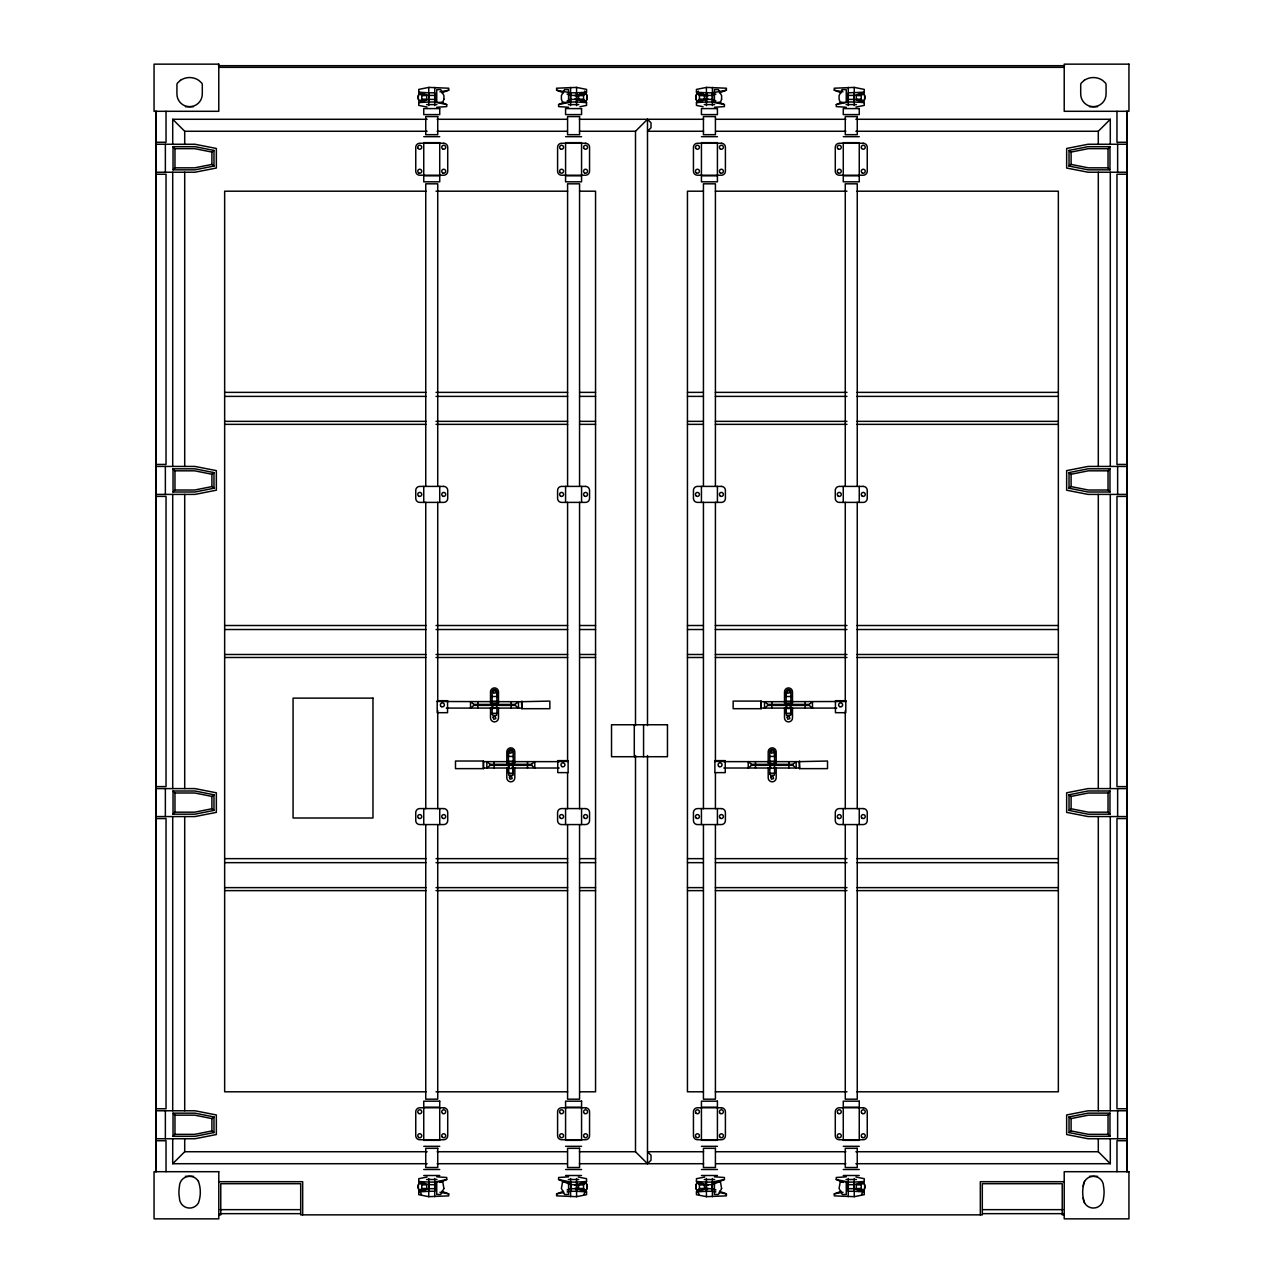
<?xml version="1.0" encoding="UTF-8"?>
<svg xmlns="http://www.w3.org/2000/svg" width="1283" height="1283" viewBox="0 0 1283 1283"><rect width="100%" height="100%" fill="white"/><g stroke="black" fill="none" stroke-linecap="round" stroke-linejoin="round"><path stroke-width="1.5" d="M427.127 1163.713L172.708 1163.713L172.708 1138.743M172.708 1110.773L172.708 816.565M172.708 788.596L172.708 494.404M172.708 466.435L172.708 172.227M172.708 144.257L172.708 119.287L427.127 119.287M496.906 712.883L496.601 715.289L493.105 715.577L492.111 712.883M493.105 705.393L492.111 708.505L496.906 708.088M492.095 704.399L492.095 701.288L496.89 701.288L496.89 704.399L496.89 691.906A2.39 2.39 0 0 0 494.5 689.516A2.39 2.39 0 0 0 492.095 691.906L492.095 696.91M496.89 696.91L496.89 691.906M508.405 768.02L509.415 765.326M513.216 756.842L513.216 751.838A2.39 2.39 0 0 0 510.81 749.448A2.39 2.39 0 0 0 508.421 751.838L508.421 764.331L508.421 761.22L513.216 761.22L513.216 764.331M508.405 766.32L508.709 775.221L512.911 775.221L513.2 768.437L508.405 768.437L508.405 773.232L513.2 773.232M513.2 768.02L512.206 765.326M513.216 761.637L513.216 756.425L508.421 756.425M774.595 772.815L774.291 775.221L770.794 775.509L769.8 772.815M770.794 765.326L769.8 768.437L774.595 768.02M769.784 764.331L769.784 761.22L774.579 761.22L774.579 764.331L774.579 751.838A2.39 2.39 0 0 0 772.19 749.448A2.39 2.39 0 0 0 769.784 751.838L769.784 756.842M774.579 756.842L774.579 751.838M786.094 708.088L787.104 705.393M790.905 696.91L790.905 691.906A2.39 2.39 0 0 0 788.5 689.516A2.39 2.39 0 0 0 786.11 691.906L786.11 704.399L786.11 701.288L790.905 701.288L790.905 704.399M786.094 706.388L786.399 715.289L790.601 715.289L790.889 708.505L786.094 708.505L786.094 713.3L790.889 713.3M790.889 708.088L789.895 705.393M790.905 701.705L790.905 696.493L786.11 696.493M427.079 107.05L418.755 105.398L418.755 102.592L428.747 101.999L428.747 92.809L418.755 92.2L418.755 89.409L428.747 87.404L448.713 88.206L448.713 90.211L441.721 92.809M568.577 107.259L558.586 106.585L558.586 104.597L570.582 101.999L570.582 92.809L556.597 90.211L556.597 88.206L576.58 87.404L586.556 89.409L586.556 92.2L576.58 95.407L570.582 95.407L567.086 94.108M586.556 92.2L576.58 92.809L576.58 101.999L586.556 102.592L586.556 105.398L579.9 106.73M703.1 106.73L696.444 105.398L696.444 102.592L706.42 101.999L707.222 94.605L706.42 92.809L696.444 92.2L696.444 89.409L706.42 87.404L726.403 88.206L726.403 90.211L719.41 92.809M726.403 90.211L712.418 92.809L712.418 101.999L724.414 104.597L724.414 106.585L714.423 107.259M846.267 107.259L836.275 106.585L836.275 104.597L848.271 101.999L848.271 92.809L864.245 92.2L864.245 89.409L854.253 87.404L834.287 88.206L834.287 90.211L841.279 92.809M854.253 92.809L854.253 101.999L864.245 102.592L864.245 105.398L855.921 107.05M441.721 1191.282L448.713 1193.88L448.713 1195.868L428.747 1196.67L418.755 1194.681L418.755 1191.875L428.747 1191.282L428.747 1182.092L418.755 1181.499L418.755 1178.692L427.079 1177.024M436.733 1176.832L446.725 1177.489L446.725 1179.494L434.729 1182.092L434.729 1191.282L428.747 1191.282M567.086 1191.923L570.582 1191.282L571.384 1189.485L570.582 1182.092L558.586 1179.494L558.586 1177.489L568.577 1176.832M578.232 1177.024L586.556 1178.692L586.556 1181.499L576.58 1182.092L576.58 1191.282L586.556 1191.875L586.556 1194.681L576.58 1196.67L556.597 1195.868L556.597 1193.88L563.59 1191.282M719.41 1191.282L726.403 1193.88L726.403 1195.868L706.42 1196.67L696.444 1194.681L696.444 1191.875L706.42 1191.282L706.42 1182.092L696.444 1181.499L696.444 1178.692L704.768 1177.024M714.423 1176.832L724.414 1177.489L724.414 1179.494L712.418 1182.092L711.616 1189.485L712.418 1191.282L715.914 1191.923M855.921 1177.024L864.245 1178.692L864.245 1181.499L854.253 1182.092L854.253 1191.282L864.245 1191.875L864.245 1194.681L854.253 1196.67L834.287 1195.868L834.287 1193.88L841.279 1191.282M419.91 92.601L418.354 95.6L418.354 99.192L420.022 102.399L426.742 99.192L426.742 95.6L421.754 95.6L419.557 93.306A6.511 6.511 0 0 0 419.557 101.501L426.742 99.192L421.754 99.192L419.557 101.501M698.385 91.109L696.044 95.6L696.044 99.192L697.695 102.399L704.431 99.192L704.431 95.6L701.801 92.601M583.845 1194.473L586.956 1188.491L586.956 1184.883L585.305 1181.691L578.569 1184.883L578.569 1188.491M861.535 1194.473L864.646 1188.491L864.646 1184.883L862.978 1181.691L857.942 1184.097M521.475 701.705L549.846 701.095L549.846 708.697L521.876 708.697L521.475 701.705L437.198 701.496M483.434 768.629L483.434 761.027L455.481 761.027L455.481 768.629L483.434 768.629L483.434 761.027M761.124 708.697L761.124 701.095L733.154 701.095L733.154 708.697L761.124 708.697L761.124 701.095M799.165 761.637L827.519 761.027L827.519 768.629L799.566 768.629L799.165 761.637L774.13 761.637M584.615 91.109L586.956 95.6L586.956 99.192L585.305 102.399L578.569 99.192L578.569 95.6L581.199 92.601M424.112 1191.474L426.742 1188.491L426.742 1184.883L421.754 1184.883L419.557 1182.589A6.511 6.511 0 0 0 419.557 1190.784L426.742 1188.491L421.754 1188.491L419.557 1190.784M585.77 101.501L583.573 99.192L583.573 95.6L585.77 93.306A6.511 6.511 0 0 1 585.77 101.501L578.569 99.192M697.23 101.501L699.427 99.192L699.427 95.6L697.23 93.306A6.511 6.511 0 0 0 697.23 101.501L704.431 99.192M861.246 95.6L863.443 93.306A6.511 6.511 0 0 1 863.443 101.501L856.258 99.192L856.258 95.6L861.246 95.6L861.246 99.192L863.443 101.501M585.77 1190.784L583.573 1188.491L583.573 1184.883L585.77 1182.589A6.511 6.511 0 0 1 585.77 1190.784L580.365 1189.052M697.23 1190.784L699.427 1188.491L699.427 1184.883L697.23 1182.589A6.511 6.511 0 0 0 697.23 1190.784L702.635 1189.052M861.246 1184.883L863.443 1182.589A6.511 6.511 0 0 1 863.443 1190.784L856.258 1188.491L856.258 1184.883L861.246 1184.883L861.246 1188.491L863.443 1190.784M173.029 169.837L174.969 167.832L174.969 148.652L173.029 146.663L194.968 146.663L213.972 150.432L213.972 166.052L194.968 169.837L173.029 169.837L173.029 146.663M173.029 491.998L174.969 490.01L174.969 470.829L173.029 468.824L194.968 468.824L213.972 472.593L213.972 488.23L194.968 491.998L173.029 491.998L173.029 468.824M173.029 814.176L174.969 812.171L174.969 792.99L173.029 791.002L194.968 791.002L213.972 794.77L213.972 810.407L194.968 814.176L173.029 814.176L173.029 791.002M1109.971 169.837L1108.031 167.832L1108.031 148.652L1109.971 146.663L1088.032 146.663L1069.028 150.432L1069.028 166.052L1088.032 169.837L1109.971 169.837L1109.971 146.663M173.029 1136.337L174.969 1134.348L174.969 1115.168L173.029 1113.163L194.968 1113.163L213.972 1116.948L213.972 1132.568L194.968 1136.337L173.029 1136.337L173.029 1113.163M1109.971 491.998L1108.031 490.01L1108.031 470.829L1109.971 468.824L1088.032 468.824L1069.028 472.593L1069.028 488.23L1088.032 491.998L1109.971 491.998L1109.971 468.824M1109.971 814.176L1108.031 812.171L1108.031 792.99L1109.971 791.002L1088.032 791.002L1069.028 794.77L1069.028 810.407L1088.032 814.176L1109.971 814.176L1109.971 791.002M1109.971 1136.337L1108.031 1134.348L1108.031 1115.168L1109.971 1113.163L1088.032 1113.163L1069.028 1116.948L1069.028 1132.568L1088.032 1136.337L1109.971 1136.337L1109.971 1113.163M434.729 99.4L428.747 99.4L418.755 102.592M635.502 725.536L635.502 131.267L647.498 119.287L651.01 122.799L651.01 127.755L647.498 131.267L703.597 131.267M848.271 95.407L854.253 95.407L864.245 92.2M1098.296 144.257L1098.296 131.267L1110.292 119.287L855.857 119.287M172.708 1163.713L184.704 1151.733L427.127 1151.733M434.729 1188.683L428.747 1188.683L418.755 1191.875M635.502 755.543L635.502 1151.733L647.498 1163.713L651.01 1160.201L651.01 1155.245L647.498 1151.733L703.597 1151.733M848.271 1184.69L854.253 1184.69L864.245 1181.499M473.812 705.393L470.524 708.088L470.524 701.705L473.812 704.399L515.189 704.399L518.476 701.705L518.476 708.088L515.189 705.393L473.812 705.393L473.812 704.399M490.122 765.326L486.834 768.02L486.834 761.637L490.122 764.331L531.499 764.331L534.786 761.637L534.786 768.02L531.499 765.326L490.122 765.326L490.122 764.331M767.811 705.393L764.524 708.088L764.524 701.705L767.811 704.399L809.188 704.399L812.476 701.705L812.476 708.088L809.188 705.393L767.811 705.393L767.811 704.399M751.501 765.326L748.214 768.02L748.214 761.637L751.501 764.331L792.878 764.331L796.166 761.637L796.166 768.02L792.878 765.326L751.501 765.326L751.501 764.331M174.969 148.652L194.711 148.652L211.903 152.068L213.972 150.432M174.969 470.829L194.711 470.829L211.903 474.245L213.972 472.593M174.969 792.99L194.711 792.99L211.903 796.406L213.972 794.77M1069.028 166.052L1071.097 164.416L1088.289 167.832L1108.031 167.832M174.969 1115.168L194.711 1115.168L211.903 1118.584L213.972 1116.948M1069.028 488.23L1071.097 486.594L1088.289 490.01L1108.031 490.01M1069.028 810.407L1071.097 808.755L1088.289 812.171L1108.031 812.171M1069.028 1132.568L1071.097 1130.932L1088.289 1134.348L1108.031 1134.348M558.586 104.597L563.734 102.367M567.15 100.876L570.582 99.4L576.58 99.4L586.556 102.592M836.275 104.597L841.423 102.367M439.877 1182.461L446.725 1179.494M724.414 1179.494L712.418 1184.69L706.42 1184.69L696.444 1181.499M715.914 94.108L712.418 95.407L706.42 95.407L696.444 92.2M567.086 1189.983L570.582 1188.683L576.58 1188.683L586.556 1191.875M578.569 95.6L585.77 93.306M696.444 102.592L706.42 99.4L712.418 99.4L715.85 100.876M858.054 95.022L863.443 93.306M586.556 1181.499L576.58 1184.69L570.582 1184.69L558.586 1179.494M578.569 1184.883L585.77 1182.589M696.444 1191.875L706.42 1188.683L712.418 1188.683L715.914 1189.983M858.054 1184.305L863.443 1182.589M213.972 166.052L211.903 164.416L194.711 167.832L174.969 167.832M1069.028 150.432L1071.097 152.068L1088.289 148.652L1108.031 148.652M213.972 488.23L211.903 486.594L194.711 490.01L174.969 490.01M1069.028 472.593L1071.097 474.245L1088.289 470.829L1108.031 470.829M213.972 810.407L211.903 808.755L194.711 812.171L174.969 812.171M1069.028 794.77L1071.097 796.406L1088.289 792.99L1108.031 792.99M213.972 1132.568L211.903 1130.932L194.711 1134.348L174.969 1134.348M1069.028 1116.948L1071.097 1118.584L1088.289 1115.168L1108.031 1115.168M439.973 91.831L448.713 90.211M556.597 1193.88L563.59 1192.581M834.287 1193.88L843.027 1192.26M436.733 107.259L446.725 106.585L446.725 104.597L441.577 102.367M846.267 1176.832L836.275 1177.489L836.275 1179.494L843.123 1182.461M218.383 65.69L1064.617 65.69M218.784 67.341L1064.216 67.341M428.747 92.809L434.729 92.809L434.729 101.999L446.725 104.597M570.582 92.809L576.58 92.809M706.42 92.809L712.418 92.809M574.576 95.6L583.573 95.6M699.427 95.6L708.424 95.6M574.576 99.192L583.573 99.192M699.427 99.192L708.424 99.192M861.246 99.192L856.258 99.192L862.978 102.399L864.646 99.192L864.646 95.6L863.09 92.601M428.747 101.999L434.729 101.999M570.582 101.999L576.58 101.999M706.42 101.999L712.418 101.999M848.271 101.999L854.253 101.999M426.549 104.597L436.926 104.597M568.385 104.597L578.761 104.597M704.239 104.597L714.615 104.597M846.074 104.597L856.451 104.597M185.442 106.697L193.476 106.697M1089.524 106.697L1097.558 106.697M437.15 119.287L567.359 119.287M579.387 119.287L703.597 119.287M715.609 119.287L845.834 119.287M172.708 119.287L184.704 131.267L427.127 131.267M437.15 131.267L567.391 131.267M579.403 131.267L635.502 131.267M715.609 131.267L845.85 131.267M855.873 131.267L1098.296 131.267M423.743 136.672L439.732 136.672M565.578 136.672L581.568 136.672M701.432 136.672L717.422 136.672M843.268 136.672L859.257 136.672M156.045 142.269L166.036 142.269L166.036 111.3M1126.955 142.269L1116.964 142.269L1116.964 111.3M423.743 142.67L439.732 142.67M565.578 142.67L581.568 142.67M701.432 142.67L717.422 142.67M843.268 142.67L859.257 142.67M156.045 144.257L194.968 144.257L216.346 148.459L216.346 168.041L194.968 172.227L156.045 172.227M1126.955 144.257L1088.032 144.257L1066.654 148.459L1066.654 168.041L1088.032 172.227L1126.955 172.227M156.045 174.231L166.036 174.231L166.036 464.43L156.045 464.43M1126.955 174.231L1116.964 174.231L1116.964 464.43L1126.955 464.43M426.052 191.199L224.653 191.199L224.653 1091.801L426.052 1091.801M436.028 191.199L567.631 191.199M579.595 191.199L595.553 191.199L595.553 1091.801L579.595 1091.801M703.405 191.199L687.447 191.199L687.447 1091.801L703.405 1091.801M715.369 191.199L846.972 191.199M856.948 191.199L1058.347 191.199L1058.347 1091.801L856.948 1091.801M224.653 392.373L426.052 392.373M436.028 392.373L567.631 392.373M579.595 392.373L595.553 392.373M687.447 392.373L703.405 392.373M715.369 392.373L846.972 392.373M856.948 392.373L1058.347 392.373M224.653 396.383L426.052 396.383M436.028 396.383L567.631 396.383M579.595 396.383L595.553 396.383M687.447 396.383L703.405 396.383M715.369 396.383L846.972 396.383M856.948 396.383L1058.347 396.383M224.653 421.353L426.052 421.353M436.028 421.353L567.631 421.353M579.595 421.353L595.553 421.353M687.447 421.353L703.405 421.353M715.369 421.353L846.972 421.353M856.948 421.353L1058.347 421.353M224.653 424.352L426.052 424.352M436.028 424.352L567.631 424.352M579.595 424.352L595.553 424.352M687.447 424.352L703.405 424.352M715.369 424.352L846.972 424.352M856.948 424.352L1058.347 424.352M156.045 466.435L194.968 466.435L216.346 470.62L216.346 490.202L194.968 494.404L156.045 494.404M1126.955 466.435L1088.032 466.435L1066.654 470.62L1066.654 490.202L1088.032 494.404L1126.955 494.404M156.045 496.393L166.036 496.393L166.036 786.607L156.045 786.607M1126.955 496.393L1116.964 496.393L1116.964 786.607L1126.955 786.607M224.653 625.511L426.052 625.511M436.028 625.511L567.631 625.511M579.595 625.511L595.553 625.511M687.447 625.511L703.405 625.511M715.369 625.511L846.972 625.511M856.948 625.511L1058.347 625.511M224.653 629.52L426.052 629.52M436.028 629.52L567.631 629.52M579.595 629.52L595.553 629.52M687.447 629.52L703.405 629.52M715.369 629.52L846.972 629.52M856.948 629.52L1058.347 629.52M224.653 654.49L426.052 654.49M436.028 654.49L567.631 654.49M579.595 654.49L595.553 654.49M687.447 654.49L703.405 654.49M715.369 654.49L846.972 654.49M856.948 654.49L1058.347 654.49M224.653 657.489L426.052 657.489M436.028 657.489L567.631 657.489M579.595 657.489L595.553 657.489M687.447 657.489L703.405 657.489M715.369 657.489L846.972 657.489M856.948 657.489L1058.347 657.489M496.89 696.493L492.095 696.493L492.095 701.705M761.525 701.705L845.802 701.496M492.095 703.405L496.89 703.405M786.11 703.405L790.905 703.405M446.276 708.088L521.475 708.088M761.525 708.088L836.724 708.088M492.111 713.3L496.906 713.3L496.906 706.388L495.896 705.393M774.579 756.425L769.784 756.425L769.784 761.637M557.752 761.428L568.112 761.428M714.888 761.428L725.248 761.428M483.835 761.637L508.87 761.637M511.789 761.637L559.18 761.637M723.82 761.637L771.211 761.637M508.421 763.337L513.216 763.337M769.784 763.337L774.579 763.337M483.835 768.02L508.87 768.02M511.789 768.02L559.18 768.02M723.82 768.02L771.211 768.02M774.13 768.02L799.165 768.02M769.8 773.232L774.595 773.232L774.595 766.32L773.585 765.326M156.045 788.596L194.968 788.596L216.346 792.798L216.346 812.38L194.968 816.565L156.045 816.565M1126.955 788.596L1088.032 788.596L1066.654 792.798L1066.654 812.38L1088.032 816.565L1126.955 816.565M156.045 818.57L166.036 818.57L166.036 1108.769L156.045 1108.769M1126.955 818.57L1116.964 818.57L1116.964 1108.769L1126.955 1108.769M224.653 858.648L426.052 858.648M436.028 858.648L567.631 858.648M579.595 858.648L595.553 858.648M687.447 858.648L703.405 858.648M715.369 858.648L846.972 858.648M856.948 858.648L1058.347 858.648M224.653 862.657L426.052 862.657M436.028 862.657L567.631 862.657M579.595 862.657L595.553 862.657M687.447 862.657L703.405 862.657M715.369 862.657L846.972 862.657M856.948 862.657L1058.347 862.657M224.653 887.628L426.052 887.628M436.028 887.628L567.631 887.628M579.595 887.628L595.553 887.628M687.447 887.628L703.405 887.628M715.369 887.628L846.972 887.628M856.948 887.628L1058.347 887.628M224.653 890.627L426.052 890.627M436.028 890.627L567.631 890.627M579.595 890.627L595.553 890.627M687.447 890.627L703.405 890.627M715.369 890.627L846.972 890.627M856.948 890.627L1058.347 890.627M436.028 1091.801L567.631 1091.801M715.369 1091.801L846.972 1091.801M156.045 1110.773L194.968 1110.773L216.346 1114.959L216.346 1134.541L194.968 1138.743L156.045 1138.743M1126.955 1110.773L1088.032 1110.773L1066.654 1114.959L1066.654 1134.541L1088.032 1138.743L1126.955 1138.743M423.743 1140.33L439.732 1140.33M565.578 1140.33L581.568 1140.33M701.432 1140.33L717.422 1140.33M843.268 1140.33L859.257 1140.33M156.045 1140.731L166.036 1140.731L166.036 1171.7M1126.955 1140.731L1116.964 1140.731L1116.964 1171.7M423.743 1146.328L439.732 1146.328M565.578 1146.328L581.568 1146.328M701.432 1146.328L717.422 1146.328M843.268 1146.328L859.257 1146.328M437.15 1151.733L567.391 1151.733M579.403 1151.733L635.502 1151.733M715.609 1151.733L845.85 1151.733M855.873 1151.733L1098.296 1151.733L1110.292 1163.713L855.857 1163.713M437.15 1163.713L567.359 1163.713M579.387 1163.713L703.597 1163.713M715.609 1163.713L845.834 1163.713M423.743 1169.503L439.732 1169.503M565.578 1169.503L581.568 1169.503M701.432 1169.503L717.422 1169.503M843.268 1169.503L859.257 1169.503M423.743 1175.501L439.732 1175.501M565.578 1175.501L581.568 1175.501M701.432 1175.501L717.422 1175.501M843.268 1175.501L859.257 1175.501M185.442 1176.303L193.476 1176.303M1089.524 1176.303L1097.558 1176.303M426.549 1179.494L436.926 1179.494M568.385 1179.494L578.761 1179.494M704.239 1179.494L714.615 1179.494M846.074 1179.494L856.451 1179.494M218.784 1181.691L302.676 1181.691L302.676 1214.857M1064.216 1181.691L980.324 1181.691L980.324 1214.857M428.747 1182.092L434.729 1182.092M570.582 1182.092L576.58 1182.092M706.42 1182.092L712.418 1182.092M836.275 1179.494L848.271 1182.092L854.253 1182.092M574.576 1184.883L583.573 1184.883M699.427 1184.883L708.424 1184.883M574.576 1188.491L583.573 1188.491M699.427 1188.491L708.424 1188.491M861.246 1188.491L856.258 1188.491L858.888 1191.474M570.582 1191.282L576.58 1191.282M706.42 1191.282L712.418 1191.282M854.253 1191.282L848.271 1191.282L848.271 1182.092M220.083 1209.661L300.158 1209.661M982.842 1209.661L1062.917 1209.661M220.067 1213.654L300.158 1213.654M982.842 1213.654L1062.933 1213.654M218.784 1214.857L220.772 1214.857L220.772 1183.696L300.687 1183.696L300.687 1214.857L982.313 1214.857L982.313 1183.696L1062.228 1183.696L1062.228 1214.857L1064.216 1214.857M834.287 90.211L843.027 91.831M719.41 1192.581L726.403 1193.88M439.973 1192.26L448.713 1193.88M864.245 102.592L854.253 99.4L848.271 99.4M697.23 93.306L704.431 95.6M418.755 92.2L428.747 95.407L434.729 95.407M419.557 93.306L424.946 95.022M864.245 1191.875L854.253 1188.683L848.271 1188.683M697.23 1182.589L704.431 1184.883L704.431 1188.491M418.755 1181.499L428.747 1184.69L434.729 1184.69M419.557 1182.589L424.946 1184.305M556.597 90.211L563.59 92.809M719.266 102.367L724.414 104.597M704.431 1184.883L697.695 1181.691L696.044 1184.883L696.044 1188.491L699.155 1194.473M425.058 1184.097L420.022 1181.691L418.354 1184.883L418.354 1188.491L421.466 1194.473M1117.637 144.257L1117.637 172.227M1117.637 466.435L1117.637 494.404M1117.637 788.596L1117.637 816.565M1117.637 1110.773L1117.637 1138.743M1110.292 119.287L1110.292 144.257M1110.292 172.227L1110.292 466.435M1110.292 494.404L1110.292 788.596M1110.292 816.565L1110.292 1110.773M1110.292 1138.743L1110.292 1163.713M1098.296 172.227L1098.296 466.435M1098.296 494.404L1098.296 788.596M1098.296 816.565L1098.296 1110.773M1098.296 1138.743L1098.296 1151.733M1071.097 152.068L1071.097 164.416M1071.097 474.245L1071.097 486.594M1071.097 796.406L1071.097 808.755M1071.097 1118.584L1071.097 1130.932M859.257 143.263L859.257 175.226M859.257 486.401L859.257 502.391M859.257 808.579L859.257 824.568M859.257 1107.774L859.257 1139.737M857.252 486.273L857.252 183.822L845.272 183.822L845.272 486.273M857.252 502.294L857.252 808.755M857.252 824.777L857.252 1099.178L845.272 1099.178L845.272 824.777M854.253 87.404L854.253 105.591M854.253 1178.5L854.253 1196.67M848.271 87.404L848.271 105.591M848.271 1178.5L848.271 1196.67M845.272 502.294L845.272 700.582M845.272 710.606L845.272 808.755M843.268 143.263L843.268 175.226M843.268 486.401L843.268 502.391M843.268 808.579L843.268 824.568M843.268 1107.774L843.268 1139.737M809.188 704.399L809.188 705.393M805.195 701.705L805.195 704.399M805.195 705.393L805.195 708.088M799.566 761.027L799.566 768.629M792.878 764.331L792.878 765.326M792.493 703.164L792.493 691.906A3.993 3.993 0 0 0 788.5 687.913A3.993 3.993 0 0 0 784.506 691.906L784.506 703.164M792.493 707.895L792.493 717.887A3.993 3.993 0 0 1 788.5 721.88A3.993 3.993 0 0 1 784.506 717.887L784.506 707.895M790.889 706.388L790.889 714.583M788.885 761.637L788.885 764.331M788.885 765.326L788.885 768.02M786.11 691.906L786.11 696.91M776.183 763.096L776.183 751.838A3.993 3.993 0 0 0 772.19 747.845A3.993 3.993 0 0 0 768.196 751.838L768.196 763.096M776.183 767.827L776.183 777.819A3.993 3.993 0 0 1 772.19 781.812A3.993 3.993 0 0 1 768.196 777.819L768.196 767.827M771.789 701.705L771.789 704.399M771.789 705.393L771.789 708.088M769.8 766.32L769.8 774.515M755.495 761.637L755.495 764.331M755.495 765.326L755.495 768.02M717.422 143.263L717.422 175.226M717.422 486.401L717.422 502.391M717.422 808.579L717.422 824.568M717.422 1107.774L717.422 1139.737M715.417 486.273L715.417 183.822L703.437 183.822L703.437 486.273M715.417 502.294L715.417 760.675M715.417 772.703L715.417 808.755M715.417 824.777L715.417 1099.178L703.437 1099.178L703.437 824.777M712.418 87.404L712.418 105.591M712.418 1178.5L712.418 1196.67M706.42 87.404L706.42 105.591M706.42 1178.5L706.42 1196.67M703.437 502.294L703.437 808.755M701.432 143.263L701.432 175.226M701.432 486.401L701.432 502.391M701.432 808.579L701.432 824.568M701.432 1107.774L701.432 1139.737M647.498 119.287L647.498 725.536M647.498 755.543L647.498 1163.713M643.569 724.751L643.569 756.713M634.283 724.751L634.283 756.713M581.568 143.263L581.568 175.226M581.568 486.401L581.568 502.391M581.568 808.579L581.568 824.568M581.568 1107.774L581.568 1139.737M579.563 486.273L579.563 183.822L567.583 183.822L567.583 486.273M579.563 502.294L579.563 808.755M579.563 824.777L579.563 1099.178L567.583 1099.178L567.583 824.777M576.58 87.404L576.58 105.591M576.58 1178.5L576.58 1196.67M570.582 87.404L570.582 105.591M570.582 1178.5L570.582 1196.67M567.583 502.294L567.583 760.675M567.583 772.703L567.583 808.755M565.578 143.263L565.578 175.226M565.578 486.401L565.578 502.391M565.578 808.579L565.578 824.568M565.578 1107.774L565.578 1139.737M531.499 764.331L531.499 765.326M527.505 761.637L527.505 764.331M527.505 765.326L527.505 768.02M521.876 701.095L521.876 708.697M515.189 704.399L515.189 705.393M514.804 763.096L514.804 751.838A3.993 3.993 0 0 0 510.81 747.845A3.993 3.993 0 0 0 506.817 751.838L506.817 763.096M514.804 767.827L514.804 777.819A3.993 3.993 0 0 1 510.81 781.812A3.993 3.993 0 0 1 506.817 777.819L506.817 767.827M513.2 766.32L513.2 774.515M511.211 701.705L511.211 704.399M511.211 705.393L511.211 708.088M508.421 751.838L508.421 756.842M498.494 703.164L498.494 691.906A3.993 3.993 0 0 0 494.5 687.913A3.993 3.993 0 0 0 490.507 691.906L490.507 703.164M498.494 707.895L498.494 717.887A3.993 3.993 0 0 1 494.5 721.88A3.993 3.993 0 0 1 490.507 717.887L490.507 707.895M494.115 761.637L494.115 764.331M494.115 765.326L494.115 768.02M492.111 706.388L492.111 714.583M477.805 701.705L477.805 704.399M477.805 705.393L477.805 708.088M439.732 143.263L439.732 175.226M439.732 486.401L439.732 502.391M439.732 808.579L439.732 824.568M439.732 1107.774L439.732 1139.737M437.728 486.273L437.728 183.822L425.748 183.822L425.748 486.273M437.728 502.294L437.728 700.582M437.728 710.606L437.728 808.755M437.728 824.777L437.728 1099.178L425.748 1099.178L425.748 824.777M434.729 87.404L434.729 105.591M434.729 1178.5L434.729 1196.67M428.747 87.404L428.747 105.591M428.747 1178.5L428.747 1196.67M425.748 502.294L425.748 808.755M423.743 143.263L423.743 175.226M423.743 486.401L423.743 502.391M423.743 808.579L423.743 824.568M423.743 1107.774L423.743 1139.737M421.754 95.6L421.754 99.192M421.754 1184.883L421.754 1188.491M211.903 152.068L211.903 164.416M211.903 474.245L211.903 486.594M211.903 796.406L211.903 808.755M211.903 1118.584L211.903 1130.932M184.704 131.267L184.704 144.257M184.704 172.227L184.704 466.435M184.704 494.404L184.704 788.596M184.704 816.565L184.704 1110.773M184.704 1138.743L184.704 1151.733M165.363 144.257L165.363 172.227M165.363 466.435L165.363 494.404M165.363 788.596L165.363 816.565M165.363 1110.773L165.363 1138.743M1083.205 1197.873A10.184 10.184 0 0 0 1093.389 1208.057A10.184 10.184 0 0 0 1103.572 1197.873A31.947 31.947 0 0 0 1103.572 1186.486A10.184 10.184 0 0 0 1093.389 1176.303A10.184 10.184 0 0 0 1083.205 1186.486M1084.568 1202.973A31.947 31.947 0 0 1 1084.568 1181.386M156.045 111.3L156.045 1171.7L156.045 111.3M1126.955 111.3L1126.955 1171.7L1126.955 111.3M493.121 691.104L493.698 693.301L495.88 692.708L495.302 690.527L493.121 691.104M493.121 717.085L493.698 719.266L495.88 718.672L495.302 716.491L493.121 717.085M509.431 751.036L510.009 753.233L512.19 752.64L511.612 750.459L509.431 751.036M509.431 777.017L510.009 779.198L512.19 778.605L511.612 776.423L509.431 777.017M770.81 751.036L771.388 753.233L773.569 752.64L772.991 750.459L770.81 751.036M787.12 691.104L787.698 693.301L789.879 692.708L789.302 690.527L787.12 691.104M770.81 777.017L771.388 779.198L773.569 778.605L772.991 776.423L770.81 777.017M787.12 717.085L787.698 719.266L789.879 718.672L789.302 716.491L787.12 717.085M443.918 99.192L442.731 102.399L436.733 102.399L436.733 89.602L440.727 89.602L443.918 95.6L443.918 99.192M721.607 99.192L720.404 102.399L714.423 102.399L714.423 89.602L718.416 89.602L721.607 95.6L721.607 99.192M562.596 1181.691L561.393 1188.491L564.584 1194.473L568.577 1194.473L568.577 1181.691L562.596 1181.691M840.269 1181.691L839.082 1188.491L842.273 1194.473L846.267 1194.473L846.267 1181.691L840.269 1181.691M564.584 89.602L561.393 95.6L561.393 99.192L562.596 102.399L568.577 102.399L568.577 89.602L564.584 89.602M842.273 89.602L839.082 95.6L839.082 99.192L840.269 102.399L846.267 102.399L846.267 89.602L842.273 89.602M443.918 1188.491L440.727 1194.473L436.733 1194.473L436.733 1181.691L442.731 1181.691L443.918 1188.491M721.607 1188.491L718.416 1194.473L714.423 1194.473L714.423 1181.691L720.404 1181.691L721.607 1188.491M180.486 80.3L177.728 82.802A2.726 2.726 0 0 0 176.926 84.614L176.926 94.012A12.686 12.686 0 0 0 189.611 106.697A12.686 12.686 0 0 0 202.297 94.012L202.297 84.614A2.726 2.726 0 0 0 201.495 82.802L198.721 80.3A16.422 16.422 0 0 0 180.486 80.3M1084.279 80.3L1081.505 82.802A2.726 2.726 0 0 0 1080.703 84.614L1080.703 94.012A12.686 12.686 0 0 0 1093.389 106.697A12.686 12.686 0 0 0 1106.074 94.012L1106.074 84.614A2.726 2.726 0 0 0 1105.272 82.802L1102.514 80.3A16.422 16.422 0 0 0 1084.279 80.3M218.784 64.15L154.056 64.15L154.056 111.3L218.784 111.3L218.784 64.15M1128.944 64.15L1064.216 64.15L1064.216 111.3L1128.944 111.3L1128.944 64.15M439.732 108.59L423.743 108.59L423.743 114.588L439.732 114.588L439.732 108.59M581.568 108.59L565.578 108.59L565.578 114.588L581.568 114.588L581.568 108.59M717.422 108.59L701.432 108.59L701.432 114.588L717.422 114.588L717.422 108.59M859.257 108.59L843.268 108.59L843.268 114.588L859.257 114.588L859.257 108.59M437.728 116.577L425.748 116.577L425.748 134.667L437.728 134.667L437.728 116.577M579.563 116.577L567.583 116.577L567.583 134.667L579.563 134.667L579.563 116.577M715.417 116.577L703.437 116.577L703.437 134.667L715.417 134.667L715.417 116.577M857.252 116.577L845.272 116.577L845.272 134.667L857.252 134.667L857.252 116.577M443.726 143.263L419.749 143.263A3.993 3.993 0 0 0 415.756 147.256L415.756 171.232A3.993 3.993 0 0 0 419.749 175.226L443.726 175.226A3.993 3.993 0 0 0 447.719 171.232L447.719 147.256A3.993 3.993 0 0 0 443.726 143.263M585.561 143.263L561.585 143.263A3.993 3.993 0 0 0 557.592 147.256L557.592 171.232A3.993 3.993 0 0 0 561.585 175.226L585.561 175.226A3.993 3.993 0 0 0 589.555 171.232L589.555 147.256A3.993 3.993 0 0 0 585.561 143.263M721.415 143.263L697.439 143.263A3.993 3.993 0 0 0 693.445 147.256L693.445 171.232A3.993 3.993 0 0 0 697.439 175.226L721.415 175.226A3.993 3.993 0 0 0 725.408 171.232L725.408 147.256A3.993 3.993 0 0 0 721.415 143.263M863.251 143.263L839.274 143.263A3.993 3.993 0 0 0 835.281 147.256L835.281 171.232A3.993 3.993 0 0 0 839.274 175.226L863.251 175.226A3.993 3.993 0 0 0 867.244 171.232L867.244 147.256A3.993 3.993 0 0 0 863.251 143.263M439.732 175.819L423.743 175.819L423.743 181.817L439.732 181.817L439.732 175.819M581.568 175.819L565.578 175.819L565.578 181.817L581.568 181.817L581.568 175.819M717.422 175.819L701.432 175.819L701.432 181.817L717.422 181.817L717.422 175.819M859.257 175.819L843.268 175.819L843.268 181.817L859.257 181.817L859.257 175.819M443.726 486.401L419.749 486.401A3.993 3.993 0 0 0 415.756 490.411L415.756 498.397A3.993 3.993 0 0 0 419.749 502.391L443.726 502.391A3.993 3.993 0 0 0 447.719 498.397L447.719 490.411A3.993 3.993 0 0 0 443.726 486.401M585.561 486.401L561.585 486.401A3.993 3.993 0 0 0 557.592 490.411L557.592 498.397A3.993 3.993 0 0 0 561.585 502.391L585.561 502.391A3.993 3.993 0 0 0 589.555 498.397L589.555 490.411A3.993 3.993 0 0 0 585.561 486.401M721.415 486.401L697.439 486.401A3.993 3.993 0 0 0 693.445 490.411L693.445 498.397A3.993 3.993 0 0 0 697.439 502.391L721.415 502.391A3.993 3.993 0 0 0 725.408 498.397L725.408 490.411A3.993 3.993 0 0 0 721.415 486.401M863.251 486.401L839.274 486.401A3.993 3.993 0 0 0 835.281 490.411L835.281 498.397A3.993 3.993 0 0 0 839.274 502.391L863.251 502.391A3.993 3.993 0 0 0 867.244 498.397L867.244 490.411A3.993 3.993 0 0 0 863.251 486.401M372.968 698.128L293.069 698.128L293.069 818.009L372.968 818.009L372.968 698.128M447.559 700.694L437.198 700.694L437.198 712.69L447.559 712.69L447.559 700.694M845.802 700.694L835.441 700.694L835.441 712.69L845.802 712.69L845.802 700.694M667.465 724.751L611.526 724.751L611.526 756.713L667.465 756.713L667.465 724.751M568.112 760.627L557.752 760.627L557.752 772.623L568.112 772.623L568.112 760.627M725.248 760.627L714.888 760.627L714.888 772.623L725.248 772.623L725.248 760.627M443.726 808.579L419.749 808.579A3.993 3.993 0 0 0 415.756 812.572L415.756 820.559A3.993 3.993 0 0 0 419.749 824.568L443.726 824.568A3.993 3.993 0 0 0 447.719 820.559L447.719 812.572A3.993 3.993 0 0 0 443.726 808.579M585.561 808.579L561.585 808.579A3.993 3.993 0 0 0 557.592 812.572L557.592 820.559A3.993 3.993 0 0 0 561.585 824.568L585.561 824.568A3.993 3.993 0 0 0 589.555 820.559L589.555 812.572A3.993 3.993 0 0 0 585.561 808.579M721.415 808.579L697.439 808.579A3.993 3.993 0 0 0 693.445 812.572L693.445 820.559A3.993 3.993 0 0 0 697.439 824.568L721.415 824.568A3.993 3.993 0 0 0 725.408 820.559L725.408 812.572A3.993 3.993 0 0 0 721.415 808.579M863.251 808.579L839.274 808.579A3.993 3.993 0 0 0 835.281 812.572L835.281 820.559A3.993 3.993 0 0 0 839.274 824.568L863.251 824.568A3.993 3.993 0 0 0 867.244 820.559L867.244 812.572A3.993 3.993 0 0 0 863.251 808.579M439.732 1101.183L423.743 1101.183L423.743 1107.181L439.732 1107.181L439.732 1101.183M581.568 1101.183L565.578 1101.183L565.578 1107.181L581.568 1107.181L581.568 1101.183M717.422 1101.183L701.432 1101.183L701.432 1107.181L717.422 1107.181L717.422 1101.183M859.257 1101.183L843.268 1101.183L843.268 1107.181L859.257 1107.181L859.257 1101.183M443.726 1107.774L419.749 1107.774A3.993 3.993 0 0 0 415.756 1111.768L415.756 1135.744A3.993 3.993 0 0 0 419.749 1139.737L443.726 1139.737A3.993 3.993 0 0 0 447.719 1135.744L447.719 1111.768A3.993 3.993 0 0 0 443.726 1107.774M585.561 1107.774L561.585 1107.774A3.993 3.993 0 0 0 557.592 1111.768L557.592 1135.744A3.993 3.993 0 0 0 561.585 1139.737L585.561 1139.737A3.993 3.993 0 0 0 589.555 1135.744L589.555 1111.768A3.993 3.993 0 0 0 585.561 1107.774M721.415 1107.774L697.439 1107.774A3.993 3.993 0 0 0 693.445 1111.768L693.445 1135.744A3.993 3.993 0 0 0 697.439 1139.737L721.415 1139.737A3.993 3.993 0 0 0 725.408 1135.744L725.408 1111.768A3.993 3.993 0 0 0 721.415 1107.774M863.251 1107.774L839.274 1107.774A3.993 3.993 0 0 0 835.281 1111.768L835.281 1135.744A3.993 3.993 0 0 0 839.274 1139.737L863.251 1139.737A3.993 3.993 0 0 0 867.244 1135.744L867.244 1111.768A3.993 3.993 0 0 0 863.251 1107.774M437.728 1148.333L425.748 1148.333L425.748 1167.514L437.728 1167.514L437.728 1148.333M579.563 1148.333L567.583 1148.333L567.583 1167.514L579.563 1167.514L579.563 1148.333M715.417 1148.333L703.437 1148.333L703.437 1167.514L715.417 1167.514L715.417 1148.333M857.252 1148.333L845.272 1148.333L845.272 1167.514L857.252 1167.514L857.252 1148.333M218.784 1171.7L154.056 1171.7L154.056 1218.85L218.784 1218.85L218.784 1171.7M1128.944 1171.7L1064.216 1171.7L1064.216 1218.85L1128.944 1218.85L1128.944 1171.7M198.432 1181.386A10.184 10.184 0 0 0 179.428 1186.486A31.947 31.947 0 0 0 179.428 1197.873A10.184 10.184 0 0 0 198.432 1202.973A31.947 31.947 0 0 0 198.432 1181.386M838.28 148.988A2.005 2.005 0 0 0 841.279 147.256A2.005 2.005 0 0 0 838.28 145.524A2.005 2.005 0 0 0 838.28 148.988M838.28 172.964A2.005 2.005 0 0 0 841.279 171.232A2.005 2.005 0 0 0 838.28 169.5A2.005 2.005 0 0 0 838.28 172.964M862.256 172.964A2.005 2.005 0 0 0 865.255 171.232A2.005 2.005 0 0 0 862.256 169.5A2.005 2.005 0 0 0 862.256 172.964M861.518 148.251A2.005 2.005 0 0 0 864.983 148.251A2.005 2.005 0 0 0 863.251 145.252A2.005 2.005 0 0 0 861.518 148.251M838.28 1113.5A2.005 2.005 0 0 0 841.279 1111.768A2.005 2.005 0 0 0 838.28 1110.036A2.005 2.005 0 0 0 838.28 1113.5M838.28 1137.476A2.005 2.005 0 0 0 841.279 1135.744A2.005 2.005 0 0 0 838.28 1134.012A2.005 2.005 0 0 0 838.28 1137.476M862.256 1137.476A2.005 2.005 0 0 0 865.255 1135.744A2.005 2.005 0 0 0 862.256 1134.012A2.005 2.005 0 0 0 862.256 1137.476M862.256 1113.5A2.005 2.005 0 0 0 865.255 1111.768A2.005 2.005 0 0 0 862.256 1110.036A2.005 2.005 0 0 0 862.256 1113.5M862.256 818.297A2.005 2.005 0 0 0 865.255 816.565A2.005 2.005 0 0 0 862.256 814.833A2.005 2.005 0 0 0 862.256 818.297M837.542 817.576A2.005 2.005 0 0 0 841.006 817.576A2.005 2.005 0 0 0 839.274 814.577A2.005 2.005 0 0 0 837.542 817.576M862.256 496.136A2.005 2.005 0 0 0 865.255 494.404A2.005 2.005 0 0 0 862.256 492.672A2.005 2.005 0 0 0 862.256 496.136M838.28 496.136A2.005 2.005 0 0 0 841.279 494.404A2.005 2.005 0 0 0 838.28 492.672A2.005 2.005 0 0 0 838.28 496.136M839.627 706.628A2.005 2.005 0 0 0 842.626 704.896A2.005 2.005 0 0 0 839.627 703.164A2.005 2.005 0 0 0 839.627 706.628M720.404 148.988A2.005 2.005 0 0 0 723.404 147.256A2.005 2.005 0 0 0 720.404 145.524A2.005 2.005 0 0 0 720.404 148.988M720.404 172.964A2.005 2.005 0 0 0 723.404 171.232A2.005 2.005 0 0 0 720.404 169.5A2.005 2.005 0 0 0 720.404 172.964M696.444 172.964A2.005 2.005 0 0 0 699.427 171.232A2.005 2.005 0 0 0 696.444 169.5A2.005 2.005 0 0 0 696.444 172.964M695.707 148.251A2.005 2.005 0 0 0 699.171 148.251A2.005 2.005 0 0 0 697.439 145.252A2.005 2.005 0 0 0 695.707 148.251M720.404 1113.5A2.005 2.005 0 0 0 723.404 1111.768A2.005 2.005 0 0 0 720.404 1110.036A2.005 2.005 0 0 0 720.404 1113.5M720.404 1137.476A2.005 2.005 0 0 0 723.404 1135.744A2.005 2.005 0 0 0 720.404 1134.012A2.005 2.005 0 0 0 720.404 1137.476M696.444 1137.476A2.005 2.005 0 0 0 699.427 1135.744A2.005 2.005 0 0 0 696.444 1134.012A2.005 2.005 0 0 0 696.444 1137.476M695.707 1112.762A2.005 2.005 0 0 0 699.171 1112.762A2.005 2.005 0 0 0 697.439 1109.779A2.005 2.005 0 0 0 695.707 1112.762M696.444 818.297A2.005 2.005 0 0 0 699.427 816.565A2.005 2.005 0 0 0 696.444 814.833A2.005 2.005 0 0 0 696.444 818.297M720.404 818.297A2.005 2.005 0 0 0 723.404 816.565A2.005 2.005 0 0 0 720.404 814.833A2.005 2.005 0 0 0 720.404 818.297M696.444 496.136A2.005 2.005 0 0 0 699.427 494.404A2.005 2.005 0 0 0 696.444 492.672A2.005 2.005 0 0 0 696.444 496.136M720.404 496.136A2.005 2.005 0 0 0 723.404 494.404A2.005 2.005 0 0 0 720.404 492.672A2.005 2.005 0 0 0 720.404 496.136M719.057 766.56A2.005 2.005 0 0 0 722.056 764.828A2.005 2.005 0 0 0 719.057 763.096A2.005 2.005 0 0 0 719.057 766.56M561.938 766.56A2.005 2.005 0 0 0 564.937 764.828A2.005 2.005 0 0 0 561.938 763.096A2.005 2.005 0 0 0 561.938 766.56M441.368 706.628A2.005 2.005 0 0 0 444.367 704.896A2.005 2.005 0 0 0 441.368 703.164A2.005 2.005 0 0 0 441.368 706.628M442.731 148.988A2.005 2.005 0 0 0 445.714 147.256A2.005 2.005 0 0 0 442.731 145.524A2.005 2.005 0 0 0 442.731 148.988M442.731 172.964A2.005 2.005 0 0 0 445.714 171.232A2.005 2.005 0 0 0 442.731 169.5A2.005 2.005 0 0 0 442.731 172.964M418.755 172.964A2.005 2.005 0 0 0 421.754 171.232A2.005 2.005 0 0 0 418.755 169.5A2.005 2.005 0 0 0 418.755 172.964M418.017 148.251A2.005 2.005 0 0 0 421.482 148.251A2.005 2.005 0 0 0 419.749 145.252A2.005 2.005 0 0 0 418.017 148.251M442.731 1113.5A2.005 2.005 0 0 0 445.714 1111.768A2.005 2.005 0 0 0 442.731 1110.036A2.005 2.005 0 0 0 442.731 1113.5M441.994 1136.738A2.005 2.005 0 0 0 445.458 1136.738A2.005 2.005 0 0 0 443.726 1133.739A2.005 2.005 0 0 0 441.994 1136.738M418.755 1137.476A2.005 2.005 0 0 0 421.754 1135.744A2.005 2.005 0 0 0 418.755 1134.012A2.005 2.005 0 0 0 418.755 1137.476M418.755 1113.5A2.005 2.005 0 0 0 421.754 1111.768A2.005 2.005 0 0 0 418.755 1110.036A2.005 2.005 0 0 0 418.755 1113.5M418.755 818.297A2.005 2.005 0 0 0 421.754 816.565A2.005 2.005 0 0 0 418.755 814.833A2.005 2.005 0 0 0 418.755 818.297M442.731 818.297A2.005 2.005 0 0 0 445.714 816.565A2.005 2.005 0 0 0 442.731 814.833A2.005 2.005 0 0 0 442.731 818.297M418.755 496.136A2.005 2.005 0 0 0 421.754 494.404A2.005 2.005 0 0 0 418.755 492.672A2.005 2.005 0 0 0 418.755 496.136M442.731 496.136A2.005 2.005 0 0 0 445.714 494.404A2.005 2.005 0 0 0 442.731 492.672A2.005 2.005 0 0 0 442.731 496.136M560.591 148.988A2.005 2.005 0 0 0 563.59 147.256A2.005 2.005 0 0 0 560.591 145.524A2.005 2.005 0 0 0 560.591 148.988M559.853 172.227A2.005 2.005 0 0 0 563.317 172.227A2.005 2.005 0 0 0 561.585 169.228A2.005 2.005 0 0 0 559.853 172.227M584.567 172.964A2.005 2.005 0 0 0 587.566 171.232A2.005 2.005 0 0 0 584.567 169.5A2.005 2.005 0 0 0 584.567 172.964M583.829 148.251A2.005 2.005 0 0 0 587.293 148.251A2.005 2.005 0 0 0 585.561 145.252A2.005 2.005 0 0 0 583.829 148.251M560.591 1113.5A2.005 2.005 0 0 0 563.59 1111.768A2.005 2.005 0 0 0 560.591 1110.036A2.005 2.005 0 0 0 560.591 1113.5M560.591 1137.476A2.005 2.005 0 0 0 563.59 1135.744A2.005 2.005 0 0 0 560.591 1134.012A2.005 2.005 0 0 0 560.591 1137.476M584.567 1137.476A2.005 2.005 0 0 0 587.566 1135.744A2.005 2.005 0 0 0 584.567 1134.012A2.005 2.005 0 0 0 584.567 1137.476M584.567 1113.5A2.005 2.005 0 0 0 587.566 1111.768A2.005 2.005 0 0 0 584.567 1110.036A2.005 2.005 0 0 0 584.567 1113.5M584.567 818.297A2.005 2.005 0 0 0 587.566 816.565A2.005 2.005 0 0 0 584.567 814.833A2.005 2.005 0 0 0 584.567 818.297M560.591 818.297A2.005 2.005 0 0 0 563.59 816.565A2.005 2.005 0 0 0 560.591 814.833A2.005 2.005 0 0 0 560.591 818.297M584.567 496.136A2.005 2.005 0 0 0 587.566 494.404A2.005 2.005 0 0 0 584.567 492.672A2.005 2.005 0 0 0 584.567 496.136M560.591 496.136A2.005 2.005 0 0 0 563.59 494.404A2.005 2.005 0 0 0 560.591 492.672A2.005 2.005 0 0 0 560.591 496.136"/></g></svg>
